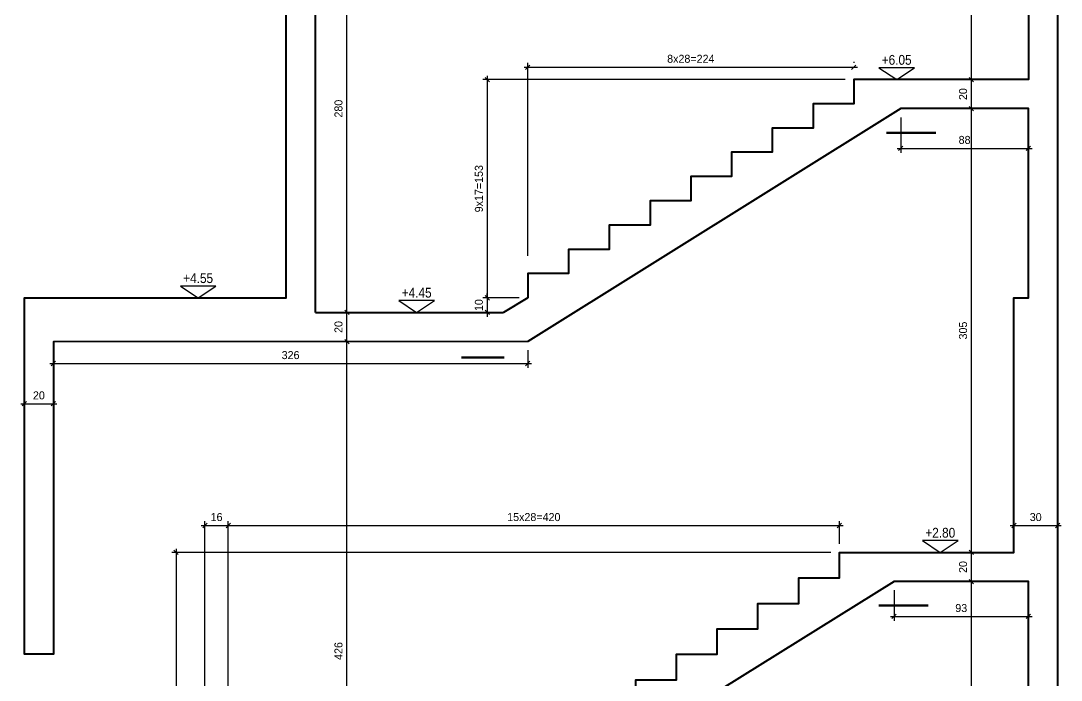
# Model space of a CAD drawing. Header units: inches. Extents: x -5298 to 11252, y 8210 to 22495.
# Drawn here: x 7326 to 8041, y 15799 to 16252 of the extents above; entities that cross this region are included whole.
import ezdxf
from ezdxf.enums import TextEntityAlignment as Align

# ---------------------------------------------------------------- set-up
doc = ezdxf.new("R2010")
doc.units = ezdxf.units.IN
doc.header["$LTSCALE"] = 11
doc.header["$MEASUREMENT"] = 0
doc.layers.get('Defpoints').update_dxf_attribs({"color": 40})
for name, color, linetype in [('dim-50-v', 2, 'Continuous'), ('otm-text', 1, 'Continuous'), ('P-lines', 3, 'Continuous')]:
    doc.layers.add(name, color=color, linetype=linetype)
doc.layers.add('W', color=1, linetype='Continuous', lineweight=50)
doc.layers.add('W-Conc', color=3, linetype='Continuous', lineweight=40)
doc.styles.add('danmm', font='danmm.shx', dxfattribs={"width": 0.9})
doc.styles.add('HEBTXT', font='hebtxt-weld.shx')
doc.styles.add('ROMANS', font='romans')
doc.dimstyles.new('25', dxfattribs={"dimtxt": 5.5, "dimasz": 3, "dimexe": 3, "dimexo": 6, "dimgap": 3, "dimtad": 1, "dimdec": 0, "dimrnd": 0.5, "dimdsep": 46, "dimtxsty": 'HEBTXT', "dimblk1": 'OBLIQUE', "dimblk2": 'OBLIQUE', "dimsah": 1, "dimcen": 1, "dimdle": 2.5, "dimclre": 9, "dimclrt": 3, "dimadec": 0, "dimazin": 0, "dimtfac": 1, "dimtdec": 0, "dimtix": 1, "dimtmove": 2, "dimatfit": 3, "dimldrblk": 'OBLIQUE', "dimfxl": 1, "dimtolj": 1, "dimarcsym": 0})

# ---------------------------------------------------------------- blocks, each defined once
blk = doc.blocks.new('_OBLIQUE')
at = {"color": 0, "linetype": 'ByBlock'}
blk.add_line((-0.5, -0.5), (0.5, 0.5), dxfattribs=at)
blk = doc.blocks.new('*D995')
at = {"layer": 'Defpoints', "color": 0, "ltscale": 5, "transparency": 16777216}
for p in [(7979, 15866.47, -0.31), (7979.14, 15866.47), (7978.36, 15455.54, -0.31)]:
    blk.add_point(p, dxfattribs=at)
at = {"layer": 'dim-50-v', "color": 0, "lineweight": -2, "ltscale": 5, "transparency": 16777216}
blk.add_line((7979.14, 15453.04), (7979.14, 15868.97), dxfattribs=at)
at = {"layer": 'dim-50-v', "color": 9, "lineweight": -2, "ltscale": 5, "transparency": 16777216}
for p, q in [((7985, 15866.47), (7982.14, 15866.47)), ((7984.36, 15455.54), (7982.14, 15455.54))]:
    blk.add_line(p, q, dxfattribs=at)
at = {"layer": 'dim-50-v', "color": 0, "lineweight": -2, "ltscale": 5, "transparency": 16777216, "xscale": 3, "yscale": 3, "zscale": 3}
for p, rotation in [((7979.14, 15866.47), 90), ((7979.14, 15455.54), 270)]:
    blk.add_blockref('_OBLIQUE', p, dxfattribs=dict(at, rotation=rotation))
at = {"layer": 'dim-50-v', "color": 3, "ltscale": 5, "transparency": 16777216, "insert": (7973.39, 15661.01), "char_height": 5.5, "attachment_point": 5, "rotation": 90, "style": 'HEBTXT'}
blk.add_mtext('\\A1;411', dxfattribs=at)
blk = doc.blocks.new('*D996')
at = {"layer": 'Defpoints', "color": 0, "ltscale": 5, "transparency": 16777216}
for p in [(7978.61, 15886.47, -0.31), (7979.14, 15886.47), (7979, 15866.47, -0.31)]:
    blk.add_point(p, dxfattribs=at)
at = {"layer": 'dim-50-v', "color": 0, "lineweight": -2, "ltscale": 5, "transparency": 16777216}
blk.add_line((7979.14, 15863.97), (7979.14, 15888.97), dxfattribs=at)
at = {"layer": 'dim-50-v', "color": 9, "lineweight": -2, "ltscale": 5, "transparency": 16777216}
for p, q in [((7984.61, 15886.47), (7982.14, 15886.47)), ((7985, 15866.47), (7982.14, 15866.47))]:
    blk.add_line(p, q, dxfattribs=at)
at = {"layer": 'dim-50-v', "color": 0, "lineweight": -2, "ltscale": 5, "transparency": 16777216, "xscale": 3, "yscale": 3, "zscale": 3}
for p, rotation in [((7979.14, 15886.47), 90), ((7979.14, 15866.47), 270)]:
    blk.add_blockref('_OBLIQUE', p, dxfattribs=dict(at, rotation=rotation))
at = {"layer": 'dim-50-v', "color": 3, "ltscale": 5, "transparency": 16777216, "insert": (7973.39, 15876.47), "char_height": 5.5, "attachment_point": 5, "rotation": 90, "style": 'HEBTXT'}
blk.add_mtext('\\A1;20', dxfattribs=at)
blk = doc.blocks.new('*D997')
at = {"layer": 'Defpoints', "color": 0, "ltscale": 5, "transparency": 16777216}
for p in [(7974.44, 16191.5, -0.31), (7979.14, 16191.5), (7978.61, 15886.47, -0.31)]:
    blk.add_point(p, dxfattribs=at)
at = {"layer": 'dim-50-v', "color": 0, "lineweight": -2, "ltscale": 5, "transparency": 16777216}
blk.add_line((7979.14, 15883.97), (7979.14, 16194), dxfattribs=at)
at = {"layer": 'dim-50-v', "color": 9, "lineweight": -2, "ltscale": 5, "transparency": 16777216}
for p, q in [((7980.44, 16191.5), (7982.14, 16191.5)), ((7984.61, 15886.47), (7982.14, 15886.47))]:
    blk.add_line(p, q, dxfattribs=at)
at = {"layer": 'dim-50-v', "color": 0, "lineweight": -2, "ltscale": 5, "transparency": 16777216, "xscale": 3, "yscale": 3, "zscale": 3}
for p, rotation in [((7979.14, 16191.5), 90), ((7979.14, 15886.47), 270)]:
    blk.add_blockref('_OBLIQUE', p, dxfattribs=dict(at, rotation=rotation))
at = {"layer": 'dim-50-v', "color": 3, "ltscale": 5, "transparency": 16777216, "insert": (7973.39, 16038.99), "char_height": 5.5, "attachment_point": 5, "rotation": 90, "style": 'HEBTXT'}
blk.add_mtext('\\A1;305', dxfattribs=at)
blk = doc.blocks.new('*D998')
at = {"layer": 'Defpoints', "color": 0, "ltscale": 5, "transparency": 16777216}
for p in [(7979.14, 16211.5), (7982.38, 16211.5, -0.31), (7974.44, 16191.5, -0.31)]:
    blk.add_point(p, dxfattribs=at)
at = {"layer": 'dim-50-v', "color": 9, "lineweight": -2, "ltscale": 5, "transparency": 16777216}
for p, q in [((7976.38, 16211.5), (7976.14, 16211.5)), ((7980.44, 16191.5), (7982.14, 16191.5))]:
    blk.add_line(p, q, dxfattribs=at)
at = {"layer": 'dim-50-v', "color": 0, "lineweight": -2, "ltscale": 5, "transparency": 16777216}
blk.add_line((7979.14, 16189), (7979.14, 16214), dxfattribs=at)
at = {"layer": 'dim-50-v', "color": 0, "lineweight": -2, "ltscale": 5, "transparency": 16777216, "xscale": 3, "yscale": 3, "zscale": 3}
for p, rotation in [((7979.14, 16211.5), 90), ((7979.14, 16191.5), 270)]:
    blk.add_blockref('_OBLIQUE', p, dxfattribs=dict(at, rotation=rotation))
at = {"layer": 'dim-50-v', "color": 3, "ltscale": 5, "transparency": 16777216, "insert": (7973.39, 16201.5), "char_height": 5.5, "attachment_point": 5, "rotation": 90, "style": 'HEBTXT'}
blk.add_mtext('\\A1;20', dxfattribs=at)
blk = doc.blocks.new('*D999')
at = {"layer": 'Defpoints', "color": 0, "ltscale": 5, "transparency": 16777216}
for p in [(7974.44, 16491.5, -0.31), (7979.14, 16491.5), (7982.38, 16211.5, -0.31)]:
    blk.add_point(p, dxfattribs=at)
at = {"layer": 'dim-50-v', "color": 0, "lineweight": -2, "ltscale": 5, "transparency": 16777216}
blk.add_line((7979.14, 16209), (7979.14, 16494), dxfattribs=at)
at = {"layer": 'dim-50-v', "color": 9, "lineweight": -2, "ltscale": 5, "transparency": 16777216}
for p, q in [((7980.44, 16491.5), (7982.14, 16491.5)), ((7976.38, 16211.5), (7976.14, 16211.5))]:
    blk.add_line(p, q, dxfattribs=at)
at = {"layer": 'dim-50-v', "color": 0, "lineweight": -2, "ltscale": 5, "transparency": 16777216, "xscale": 3, "yscale": 3, "zscale": 3}
for p, rotation in [((7979.14, 16491.5), 90), ((7979.14, 16211.5), 270)]:
    blk.add_blockref('_OBLIQUE', p, dxfattribs=dict(at, rotation=rotation))
at = {"layer": 'dim-50-v', "color": 3, "ltscale": 5, "transparency": 16777216, "insert": (7973.39, 16351.5), "char_height": 5.5, "attachment_point": 5, "rotation": 90, "style": 'HEBTXT'}
blk.add_mtext('\\A1;280', dxfattribs=at)
blk = doc.blocks.new('MF1')
blk.add_lwpolyline([(30, 20), (0, 0), (-30, 20)], close=True)
at = {"style": 'ROMANS'}
blk.add_attdef('0', text='', height=6, dxfattribs=at).set_placement((0, 25), align=Align.CENTER)
blk = doc.blocks.new('*D1006')
at = {"layer": 'Defpoints', "color": 0, "ltscale": 5, "transparency": 16777216}
for p in [(7549.97, 16031.41), (7586.43, 16031.41, -0.31), (7636.42, 15606.07, -0.31)]:
    blk.add_point(p, dxfattribs=at)
at = {"layer": 'dim-50-v', "color": 9, "lineweight": -2, "ltscale": 5, "transparency": 16777216}
for p, q in [((7580.43, 16031.41), (7546.97, 16031.41)), ((7630.42, 15606.07), (7546.97, 15606.07))]:
    blk.add_line(p, q, dxfattribs=at)
at = {"layer": 'dim-50-v', "color": 0, "lineweight": -2, "ltscale": 5, "transparency": 16777216}
blk.add_line((7549.97, 15603.57), (7549.97, 16033.91), dxfattribs=at)
at = {"layer": 'dim-50-v', "color": 0, "lineweight": -2, "ltscale": 5, "transparency": 16777216, "xscale": 3, "yscale": 3, "zscale": 3}
for p, rotation in [((7549.97, 16031.41), 90), ((7549.97, 15606.07), 270)]:
    blk.add_blockref('_OBLIQUE', p, dxfattribs=dict(at, rotation=rotation))
at = {"layer": 'dim-50-v', "color": 3, "ltscale": 5, "transparency": 16777216, "insert": (7544.22, 15818.74), "char_height": 5.5, "attachment_point": 5, "rotation": 90, "style": 'HEBTXT'}
blk.add_mtext('\\A1;426', dxfattribs=at)
blk = doc.blocks.new('*D1007')
at = {"layer": 'Defpoints', "color": 0, "ltscale": 5, "transparency": 16777216}
for p in [(7549.97, 16051.47), (7586.43, 16051.47, -0.31), (7586.43, 16031.41, -0.31)]:
    blk.add_point(p, dxfattribs=at)
at = {"layer": 'dim-50-v', "color": 9, "lineweight": -2, "ltscale": 5, "transparency": 16777216}
for p, q in [((7580.43, 16051.47), (7546.97, 16051.47)), ((7580.43, 16031.41), (7546.97, 16031.41))]:
    blk.add_line(p, q, dxfattribs=at)
at = {"layer": 'dim-50-v', "color": 0, "lineweight": -2, "ltscale": 5, "transparency": 16777216}
blk.add_line((7549.97, 16028.91), (7549.97, 16053.97), dxfattribs=at)
at = {"layer": 'dim-50-v', "color": 0, "lineweight": -2, "ltscale": 5, "transparency": 16777216, "xscale": 3, "yscale": 3, "zscale": 3}
for p, rotation in [((7549.97, 16051.47), 90), ((7549.97, 16031.41), 270)]:
    blk.add_blockref('_OBLIQUE', p, dxfattribs=dict(at, rotation=rotation))
at = {"layer": 'dim-50-v', "color": 3, "ltscale": 5, "transparency": 16777216, "insert": (7544.22, 16041.44), "char_height": 5.5, "attachment_point": 5, "rotation": 90, "style": 'HEBTXT'}
blk.add_mtext('\\A1;20', dxfattribs=at)
blk = doc.blocks.new('*D1008')
at = {"layer": 'Defpoints', "color": 0, "ltscale": 5, "transparency": 16777216}
for p in [(7549.97, 16331.54), (7563.07, 16331.54, -0.31), (7586.43, 16051.47, -0.31)]:
    blk.add_point(p, dxfattribs=at)
at = {"layer": 'dim-50-v', "color": 9, "lineweight": -2, "ltscale": 5, "transparency": 16777216}
for p, q in [((7557.07, 16331.54), (7546.97, 16331.54)), ((7580.43, 16051.47), (7546.97, 16051.47))]:
    blk.add_line(p, q, dxfattribs=at)
at = {"layer": 'dim-50-v', "color": 0, "lineweight": -2, "ltscale": 5, "transparency": 16777216}
blk.add_line((7549.97, 16048.97), (7549.97, 16334.04), dxfattribs=at)
at = {"layer": 'dim-50-v', "color": 0, "lineweight": -2, "ltscale": 5, "transparency": 16777216, "xscale": 3, "yscale": 3, "zscale": 3}
for p, rotation in [((7549.97, 16331.54), 90), ((7549.97, 16051.47), 270)]:
    blk.add_blockref('_OBLIQUE', p, dxfattribs=dict(at, rotation=rotation))
at = {"layer": 'dim-50-v', "color": 3, "ltscale": 5, "transparency": 16777216, "insert": (7544.22, 16191.51), "char_height": 5.5, "attachment_point": 5, "rotation": 90, "style": 'HEBTXT'}
blk.add_mtext('\\A1;280', dxfattribs=at)
blk = doc.blocks.new('*D961')
at = {"layer": 'Defpoints', "color": 0, "ltscale": 5, "transparency": 16777216}
for p in [(7468.42, 15905.01), (7468.42, 15680.38, -0.31), (7452.42, 15596.47, -0.31)]:
    blk.add_point(p, dxfattribs=at)
at = {"layer": 'dim-50-v', "color": 9, "lineweight": -2, "ltscale": 5, "transparency": 16777216}
for p, q in [((7452.42, 15602.47), (7452.42, 15908.01)), ((7468.42, 15686.38), (7468.42, 15908.01))]:
    blk.add_line(p, q, dxfattribs=at)
at = {"layer": 'dim-50-v', "color": 0, "lineweight": -2, "ltscale": 5, "transparency": 16777216}
blk.add_line((7449.92, 15905.01), (7470.92, 15905.01), dxfattribs=at)
at = {"layer": 'dim-50-v', "color": 0, "lineweight": -2, "ltscale": 5, "transparency": 16777216, "xscale": 3, "yscale": 3, "zscale": 3, "rotation": 180}
blk.add_blockref('_OBLIQUE', (7452.42, 15905.01), dxfattribs=at)
at = {"layer": 'dim-50-v', "color": 0, "lineweight": -2, "ltscale": 5, "transparency": 16777216, "xscale": 3, "yscale": 3, "zscale": 3}
blk.add_blockref('_OBLIQUE', (7468.42, 15905.01), dxfattribs=at)
at = {"layer": 'dim-50-v', "color": 3, "ltscale": 5, "transparency": 16777216, "insert": (7460.42, 15910.76), "char_height": 5.5, "attachment_point": 5, "style": 'HEBTXT'}
blk.add_mtext('\\A1;16', dxfattribs=at)
blk = doc.blocks.new('*D962')
at = {"layer": 'Defpoints', "color": 0, "ltscale": 5, "transparency": 16777216}
for p in [(7888.43, 15905.01), (7888.43, 15886.47, -0.31), (7468.42, 15623.97, -0.31)]:
    blk.add_point(p, dxfattribs=at)
at = {"layer": 'dim-50-v', "color": 9, "lineweight": -2, "ltscale": 5, "transparency": 16777216}
for p, q in [((7468.42, 15629.97), (7468.42, 15908.01)), ((7888.43, 15892.47), (7888.43, 15908.01))]:
    blk.add_line(p, q, dxfattribs=at)
at = {"layer": 'dim-50-v', "color": 0, "lineweight": -2, "ltscale": 5, "transparency": 16777216}
blk.add_line((7465.92, 15905.01), (7890.93, 15905.01), dxfattribs=at)
at = {"layer": 'dim-50-v', "color": 0, "lineweight": -2, "ltscale": 5, "transparency": 16777216, "xscale": 3, "yscale": 3, "zscale": 3, "rotation": 180}
blk.add_blockref('_OBLIQUE', (7468.42, 15905.01), dxfattribs=at)
at = {"layer": 'dim-50-v', "color": 0, "lineweight": -2, "ltscale": 5, "transparency": 16777216, "xscale": 3, "yscale": 3, "zscale": 3}
blk.add_blockref('_OBLIQUE', (7888.43, 15905.01), dxfattribs=at)
at = {"layer": 'dim-50-v', "color": 3, "ltscale": 5, "transparency": 16777216, "insert": (7678.42, 15910.76), "char_height": 5.5, "attachment_point": 5, "style": 'HEBTXT'}
blk.add_mtext('\\A1;15x28=420', dxfattribs=at)
blk = doc.blocks.new('*D963')
at = {"layer": 'Defpoints', "color": 0, "ltscale": 5, "transparency": 16777216}
for p in [(8038.31, 15905.01), (8038.31, 15905.01), (8008.29, 15886.47, -0.31)]:
    blk.add_point(p, dxfattribs=at)
at = {"layer": 'dim-50-v', "color": 9, "lineweight": -2, "ltscale": 5, "transparency": 16777216}
for p, q in [((8008.29, 15892.47), (8008.29, 15908.01)), ((8038.31, 15911.01), (8038.31, 15908.01))]:
    blk.add_line(p, q, dxfattribs=at)
at = {"layer": 'dim-50-v', "color": 0, "lineweight": -2, "ltscale": 5, "transparency": 16777216}
blk.add_line((8005.79, 15905.01), (8040.81, 15905.01), dxfattribs=at)
at = {"layer": 'dim-50-v', "color": 0, "lineweight": -2, "ltscale": 5, "transparency": 16777216, "xscale": 3, "yscale": 3, "zscale": 3, "rotation": 180}
blk.add_blockref('_OBLIQUE', (8008.29, 15905.01), dxfattribs=at)
at = {"layer": 'dim-50-v', "color": 0, "lineweight": -2, "ltscale": 5, "transparency": 16777216, "xscale": 3, "yscale": 3, "zscale": 3}
blk.add_blockref('_OBLIQUE', (8038.31, 15905.01), dxfattribs=at)
at = {"layer": 'dim-50-v', "color": 3, "ltscale": 5, "transparency": 16777216, "insert": (8023.3, 15910.76), "char_height": 5.5, "attachment_point": 5, "style": 'HEBTXT'}
blk.add_mtext('\\A1;30', dxfattribs=at)
blk = doc.blocks.new('*D964')
at = {"layer": 'Defpoints', "color": 0, "ltscale": 5, "transparency": 16777216}
for p in [(7898.3, 16220), (7898.3, 16217.6, -0.31), (7674.3, 16084.24, -0.31)]:
    blk.add_point(p, dxfattribs=at)
at = {"layer": 'dim-50-v', "color": 9, "lineweight": -2, "ltscale": 5, "transparency": 16777216}
for p, q in [((7674.3, 16090.24), (7674.3, 16223)), ((7898.3, 16223.6), (7898.3, 16223))]:
    blk.add_line(p, q, dxfattribs=at)
at = {"layer": 'dim-50-v', "color": 0, "lineweight": -2, "ltscale": 5, "transparency": 16777216}
blk.add_line((7671.8, 16220), (7900.8, 16220), dxfattribs=at)
at = {"layer": 'dim-50-v', "color": 0, "lineweight": -2, "ltscale": 5, "transparency": 16777216, "xscale": 3, "yscale": 3, "zscale": 3, "rotation": 180}
blk.add_blockref('_OBLIQUE', (7674.3, 16220), dxfattribs=at)
at = {"layer": 'dim-50-v', "color": 0, "lineweight": -2, "ltscale": 5, "transparency": 16777216, "xscale": 3, "yscale": 3, "zscale": 3}
blk.add_blockref('_OBLIQUE', (7898.3, 16220), dxfattribs=at)
at = {"layer": 'dim-50-v', "color": 3, "ltscale": 5, "transparency": 16777216, "insert": (7786.3, 16225.75), "char_height": 5.5, "attachment_point": 5, "style": 'HEBTXT'}
blk.add_mtext('\\A1;8x28=224', dxfattribs=at)
blk = doc.blocks.new('*D969')
at = {"layer": 'Defpoints', "color": 0, "ltscale": 5, "transparency": 16777216}
for p in [(7888.43, 15886.47, -0.31), (7432.64, 15623.97), (7496.42, 15623.97, -0.31)]:
    blk.add_point(p, dxfattribs=at)
at = {"layer": 'dim-50-v', "color": 9, "lineweight": -2, "ltscale": 5, "transparency": 16777216}
for p, q in [((7882.43, 15886.47), (7429.64, 15886.47)), ((7490.42, 15623.97), (7429.64, 15623.97))]:
    blk.add_line(p, q, dxfattribs=at)
at = {"layer": 'dim-50-v', "color": 0, "lineweight": -2, "ltscale": 5, "transparency": 16777216}
blk.add_line((7432.64, 15888.97), (7432.64, 15621.47), dxfattribs=at)
at = {"layer": 'dim-50-v', "color": 0, "lineweight": -2, "ltscale": 5, "transparency": 16777216, "xscale": 3, "yscale": 3, "zscale": 3}
for p, rotation in [((7432.64, 15886.47), 90), ((7432.64, 15623.97), 270)]:
    blk.add_blockref('_OBLIQUE', p, dxfattribs=dict(at, rotation=rotation))
at = {"layer": 'dim-50-v', "color": 3, "ltscale": 5, "transparency": 16777216, "insert": (7426.89, 15755.22), "char_height": 5.5, "attachment_point": 5, "rotation": 90, "style": 'HEBTXT'}
blk.add_mtext('\\A1;15x18=270', dxfattribs=at)
blk = doc.blocks.new('*D1016')
at = {"layer": 'Defpoints', "color": 0, "ltscale": 5, "transparency": 16777216}
for p in [(7898.3, 16211.5, -0.31), (7646.43, 16061.47), (7674.3, 16061.47, -0.31)]:
    blk.add_point(p, dxfattribs=at)
at = {"layer": 'dim-50-v', "color": 9, "lineweight": -2, "ltscale": 5, "transparency": 16777216}
for p, q in [((7892.3, 16211.5), (7643.43, 16211.5)), ((7668.3, 16061.47), (7643.43, 16061.47))]:
    blk.add_line(p, q, dxfattribs=at)
at = {"layer": 'dim-50-v', "color": 0, "lineweight": -2, "ltscale": 5, "transparency": 16777216}
blk.add_line((7646.43, 16214), (7646.43, 16058.97), dxfattribs=at)
at = {"layer": 'dim-50-v', "color": 0, "lineweight": -2, "ltscale": 5, "transparency": 16777216, "xscale": 3, "yscale": 3, "zscale": 3}
for p, rotation in [((7646.43, 16211.5), 90), ((7646.43, 16061.47), 270)]:
    blk.add_blockref('_OBLIQUE', p, dxfattribs=dict(at, rotation=rotation))
at = {"layer": 'dim-50-v', "color": 3, "ltscale": 5, "transparency": 16777216, "insert": (7640.68, 16136.49), "char_height": 5.5, "width": 43.0257, "attachment_point": 5, "rotation": 90, "style": 'HEBTXT'}
blk.add_mtext('\\A1;9x17=153', dxfattribs=at)
blk = doc.blocks.new('*D1017')
at = {"layer": 'Defpoints', "color": 0, "ltscale": 5, "transparency": 16777216}
for p in [(7674.3, 16061.47, -0.31), (7646.43, 16051.47), (7657.5, 16051.47, -0.31)]:
    blk.add_point(p, dxfattribs=at)
at = {"layer": 'dim-50-v', "color": 0, "lineweight": -2, "ltscale": 5, "transparency": 16777216}
for p, q in [((7646.43, 16061.47), (7646.43, 16064.47)), ((7646.43, 16061.47), (7646.43, 16051.47)), ((7646.43, 16051.47), (7646.43, 16048.47))]:
    blk.add_line(p, q, dxfattribs=at)
at = {"layer": 'dim-50-v', "color": 9, "lineweight": -2, "ltscale": 5, "transparency": 16777216}
for p, q in [((7668.3, 16061.47), (7643.43, 16061.47)), ((7651.5, 16051.47), (7643.43, 16051.47))]:
    blk.add_line(p, q, dxfattribs=at)
at = {"layer": 'dim-50-v', "color": 0, "lineweight": -2, "ltscale": 5, "transparency": 16777216, "xscale": 3, "yscale": 3, "zscale": 3}
for p, rotation in [((7646.43, 16061.47), 270), ((7646.43, 16051.47), 90)]:
    blk.add_blockref('_OBLIQUE', p, dxfattribs=dict(at, rotation=rotation))
at = {"layer": 'dim-50-v', "color": 3, "ltscale": 5, "transparency": 16777216, "insert": (7640.68, 16056.47), "char_height": 5.5, "attachment_point": 5, "rotation": 90, "style": 'HEBTXT'}
blk.add_mtext('\\A1;10', dxfattribs=at)
blk = doc.blocks.new('*D982')
at = {"layer": 'Defpoints', "color": 0, "ltscale": 5, "transparency": 16777216}
for p in [(7328.41, 15997.95, 0.01), (7348.27, 15997.95, 0.01), (7348.27, 15988.65)]:
    blk.add_point(p, dxfattribs=at)
at = {"layer": 'dim-50-v', "color": 0, "lineweight": -2, "ltscale": 5, "transparency": 16777216}
blk.add_line((7325.91, 15988.65), (7350.77, 15988.65), dxfattribs=at)
at = {"layer": 'dim-50-v', "color": 9, "lineweight": -2, "ltscale": 5, "transparency": 16777216}
for p, q in [((7328.41, 15991.95), (7328.41, 15985.65)), ((7348.27, 15991.95), (7348.27, 15985.65))]:
    blk.add_line(p, q, dxfattribs=at)
at = {"layer": 'dim-50-v', "color": 0, "lineweight": -2, "ltscale": 5, "transparency": 16777216, "xscale": 3, "yscale": 3, "zscale": 3, "rotation": 180}
blk.add_blockref('_OBLIQUE', (7328.41, 15988.65), dxfattribs=at)
at = {"layer": 'dim-50-v', "color": 0, "lineweight": -2, "ltscale": 5, "transparency": 16777216, "xscale": 3, "yscale": 3, "zscale": 3}
blk.add_blockref('_OBLIQUE', (7348.27, 15988.65), dxfattribs=at)
at = {"layer": 'dim-50-v', "color": 3, "ltscale": 5, "transparency": 16777216, "insert": (7338.34, 15994.4), "char_height": 5.5, "attachment_point": 5, "style": 'HEBTXT'}
blk.add_mtext('\\A1;20', dxfattribs=at)
blk = doc.blocks.new('*D983')
at = {"layer": 'Defpoints', "color": 0, "ltscale": 5, "transparency": 16777216}
for p in [(7930.58, 16191.5, 0.01), (8018.3, 16191.5, 0.01), (8018.3, 16164.23)]:
    blk.add_point(p, dxfattribs=at)
at = {"layer": 'dim-50-v', "color": 9, "lineweight": -2, "ltscale": 5, "transparency": 16777216}
for p, q in [((7930.58, 16185.5), (7930.58, 16161.23)), ((8018.3, 16185.5), (8018.3, 16161.23))]:
    blk.add_line(p, q, dxfattribs=at)
at = {"layer": 'dim-50-v', "color": 0, "lineweight": -2, "ltscale": 5, "transparency": 16777216}
blk.add_line((7928.08, 16164.23), (8020.8, 16164.23), dxfattribs=at)
at = {"layer": 'dim-50-v', "color": 0, "lineweight": -2, "ltscale": 5, "transparency": 16777216, "xscale": 3, "yscale": 3, "zscale": 3, "rotation": 180}
blk.add_blockref('_OBLIQUE', (7930.58, 16164.23), dxfattribs=at)
at = {"layer": 'dim-50-v', "color": 0, "lineweight": -2, "ltscale": 5, "transparency": 16777216, "xscale": 3, "yscale": 3, "zscale": 3}
blk.add_blockref('_OBLIQUE', (8018.3, 16164.23), dxfattribs=at)
at = {"layer": 'dim-50-v', "color": 3, "ltscale": 5, "transparency": 16777216, "insert": (7974.44, 16169.98), "char_height": 5.5, "attachment_point": 5, "style": 'HEBTXT'}
blk.add_mtext('\\A1;88', dxfattribs=at)
blk = doc.blocks.new('*D984')
at = {"layer": 'Defpoints', "color": 0, "linetype": 'Continuous', "transparency": 16777216}
for p in [(7674.3, 16031.47, 0.01), (7674.3, 16016.34), (7348.27, 15997.95, 0.01)]:
    blk.add_point(p, dxfattribs=at)
at = {"layer": 'dim-50-v', "color": 9, "linetype": 'Continuous', "lineweight": -2, "transparency": 16777216}
for p, q in [((7674.3, 16025.47), (7674.3, 16013.34)), ((7348.27, 16003.95), (7348.27, 16019.34))]:
    blk.add_line(p, q, dxfattribs=at)
at = {"layer": 'dim-50-v', "color": 0, "linetype": 'Continuous', "lineweight": -2, "transparency": 16777216}
blk.add_line((7345.77, 16016.34), (7676.8, 16016.34), dxfattribs=at)
at = {"layer": 'dim-50-v', "color": 0, "linetype": 'Continuous', "lineweight": -2, "transparency": 16777216, "xscale": 3, "yscale": 3, "zscale": 3, "rotation": 180}
blk.add_blockref('_OBLIQUE', (7348.27, 16016.34), dxfattribs=at)
at = {"layer": 'dim-50-v', "color": 0, "linetype": 'Continuous', "lineweight": -2, "transparency": 16777216, "xscale": 3, "yscale": 3, "zscale": 3}
blk.add_blockref('_OBLIQUE', (7674.3, 16016.34), dxfattribs=at)
at = {"layer": 'dim-50-v', "color": 3, "linetype": 'Continuous', "transparency": 16777216, "insert": (7511.28, 16022.09), "char_height": 5.5, "attachment_point": 5, "style": 'HEBTXT'}
blk.add_mtext('\\A1;326', dxfattribs=at)
blk = doc.blocks.new('*D985')
at = {"layer": 'Defpoints', "color": 0, "ltscale": 5, "transparency": 16777216}
for p in [(7925.97, 15866.47, 0.01), (8018.32, 15866.47, 0.01), (8018.32, 15842.47)]:
    blk.add_point(p, dxfattribs=at)
at = {"layer": 'dim-50-v', "color": 9, "lineweight": -2, "ltscale": 5, "transparency": 16777216}
for p, q in [((7925.97, 15860.47), (7925.97, 15839.47)), ((8018.32, 15860.47), (8018.32, 15839.47))]:
    blk.add_line(p, q, dxfattribs=at)
at = {"layer": 'dim-50-v', "color": 0, "lineweight": -2, "ltscale": 5, "transparency": 16777216}
blk.add_line((7923.47, 15842.47), (8020.82, 15842.47), dxfattribs=at)
at = {"layer": 'dim-50-v', "color": 0, "lineweight": -2, "ltscale": 5, "transparency": 16777216, "xscale": 3, "yscale": 3, "zscale": 3, "rotation": 180}
blk.add_blockref('_OBLIQUE', (7925.97, 15842.47), dxfattribs=at)
at = {"layer": 'dim-50-v', "color": 0, "lineweight": -2, "ltscale": 5, "transparency": 16777216, "xscale": 3, "yscale": 3, "zscale": 3}
blk.add_blockref('_OBLIQUE', (8018.32, 15842.47), dxfattribs=at)
at = {"layer": 'dim-50-v', "color": 3, "ltscale": 5, "transparency": 16777216, "insert": (7972.14, 15848.22), "char_height": 5.5, "attachment_point": 5, "style": 'HEBTXT'}
blk.add_mtext('\\A1;93', dxfattribs=at)

msp = doc.modelspace()

# ---------------------------------------------------------------- linework, layer by layer
at = {"layer": 'W', "ltscale": 5}
for points, elevation in [([(7954.67, 16174.99), (7920.78, 16174.99)], -0.32), ([(7628.78, 16020.41), (7658.11, 16020.41)], 0.08), ([(7949.39, 15849.96), (7915.5, 15849.96)], -0.18)]:
    msp.add_lwpolyline(points, dxfattribs=dict(at, elevation=elevation))
at = {"layer": 'W-Conc', "ltscale": 5, "elevation": -0.3}
for points in [[(7748.43, 15781.47), (7748.43, 15798.97), (7776.43, 15798.97), (7776.43, 15816.47), (7804.43, 15816.47), (7804.43, 15833.97), (7832.43, 15833.97), (7832.43, 15851.47), (7832.43, 15851.47), (7860.43, 15851.47), (7860.43, 15868.97), (7888.43, 15868.97), (7888.43, 15886.47), (8008.29, 15886.47), (8008.29, 16061.47), (8018.3, 16061.47), (8018.3, 16191.5), (7930.58, 16191.5), (7674.3, 16031.47), (7348.27, 16031.26), (7348.27, 15816.47), (7328.41, 15816.47), (7328.41, 16061.47), (7508.3, 16061.47), (7508.29, 16560.98)], [(8038.31, 16560.98), (8038.32, 15090.97)], [(7528.3, 16051.47), (7528.47, 16331.56), (7674.3, 16331.47), (7930.58, 16491.5), (8018.3, 16491.5), (8018.3, 16211.5), (7898.3, 16211.5), (7898.3, 16194.83), (7870.3, 16194.83), (7870.3, 16178.16), (7842.3, 16178.16), (7842.3, 16161.49), (7814.3, 16161.49), (7814.3, 16144.82), (7786.3, 16144.82), (7786.3, 16128.15), (7758.3, 16128.15), (7758.3, 16111.48), (7730.3, 16111.48), (7730.3, 16094.81), (7702.3, 16094.81), (7702.3, 16078.14), (7674.3, 16078.14), (7674.3, 16061.47)], [(7674.3, 16061.47), (7657.5, 16051.47)], [(7528.3, 16051.47), (7657.5, 16051.47)], [(8018.32, 15455.54), (8018.32, 15866.47), (7925.97, 15866.47), (7492.41, 15596.47)]]:
    msp.add_lwpolyline(points, dxfattribs=at)

# ---------------------------------------------------------------- block references
at = {"layer": 'P-lines', "color": 3}
ref = msp.add_blockref('MF1', (7927.76, 16211.5, -0.3), dxfattribs=dict(at, xscale=-0.4065600000089035, yscale=0.4065600000089035, zscale=0.4065600000089035))
ref.add_attrib('-3.25', '+6.05', dxfattribs={"layer": 'otm-text', "height": 6.75, "style": 'danmm', "width": 0.9}).set_placement((7927.76, 16221.67, -0.3), align=Align.CENTER)
ref = msp.add_blockref('MF1', (7447.77, 16061.47, -0.3), dxfattribs=dict(at, xscale=-0.4065600000089035, yscale=0.4065600000089035, zscale=0.4065600000089035))
ref.add_attrib('-3.25', '+4.55', dxfattribs={"layer": 'otm-text', "height": 6.75, "style": 'danmm', "width": 0.9}).set_placement((7447.77, 16071.64, -0.3), align=Align.CENTER)
ref = msp.add_blockref('MF1', (7597.9, 16051.47, -0.3), dxfattribs=dict(at, xscale=-0.4065600000089035, yscale=0.4065600000089035, zscale=0.4065600000089035))
ref.add_attrib('-3.25', '+4.45', dxfattribs={"layer": 'otm-text', "height": 6.75, "style": 'danmm', "width": 0.9}).set_placement((7597.9, 16061.64, -0.3), align=Align.CENTER)
ref = msp.add_blockref('MF1', (7957.72, 15886.47, -0.3), dxfattribs=dict(at, xscale=-0.4065600000089035, yscale=0.4065600000089035, zscale=0.4065600000089035))
ref.add_attrib('-3.25', '+2.80', dxfattribs={"layer": 'otm-text', "height": 6.75, "style": 'danmm', "width": 0.9}).set_placement((7957.72, 15896.64, -0.3), align=Align.CENTER)

# ---------------------------------------------------------------- dimensions: what is measured, and where the dimension line sits
at = {"layer": 'dim-50-v', "ltscale": 5}
for base, p1, p2, picture, middle in [((7979.14, 16491.5, 0.01), (7982.38, 16211.5, -0.3), (7974.44, 16491.5, -0.3), '*D999', (7973.39, 16351.5, 0.01)), ((7549.97, 16331.54, 0.01), (7586.43, 16051.47, -0.3), (7563.07, 16331.54, -0.3), '*D1008', (7544.22, 16191.51, 0.01)), ((7979.14, 16211.5, 0.01), (7974.44, 16191.5, -0.3), (7982.38, 16211.5, -0.3), '*D998', (7973.39, 16201.5, 0.01)), ((7979.14, 16191.5, 0.01), (7978.61, 15886.47, -0.3), (7974.44, 16191.5, -0.3), '*D997', (7973.39, 16038.99, 0.01)), ((7646.43, 16051.47, 0.01), (7674.3, 16061.47, -0.3), (7657.5, 16051.47, -0.3), '*D1017', (7640.68, 16056.47, 0.01)), ((7549.97, 16051.47, 0.01), (7586.43, 16031.41, -0.3), (7586.43, 16051.47, -0.3), '*D1007', (7544.22, 16041.44, 0.01)), ((7549.97, 16031.41, 0.01), (7636.42, 15606.07, -0.3), (7586.43, 16031.41, -0.3), '*D1006', (7544.22, 15818.74, 0.01)), ((7979.14, 15886.47, 0.01), (7979, 15866.47, -0.3), (7978.61, 15886.47, -0.3), '*D996', (7973.39, 15876.47, 0.01)), ((7979.14, 15866.47, 0.01), (7978.36, 15455.54, -0.3), (7979, 15866.47, -0.3), '*D995', (7973.39, 15661.01, 0.01))]:
    dim = msp.add_linear_dim(base=base, p1=p1, p2=p2, angle=90, dimstyle='25', dxfattribs=at)
    dim.commit()
    dim.dimension.update_dxf_attribs({"geometry": picture, "text_midpoint": middle})
for base, p1, p2, text, picture, middle in [((7898.3, 16220, 0.01), (7674.3, 16084.24, -0.3), (7898.3, 16217.6, -0.3), '8x28=224', '*D964', (7786.3, 16225.75, 0.01)), ((7888.43, 15905.01, 0.01), (7468.42, 15623.97, -0.3), (7888.43, 15886.47, -0.3), '15x28=420', '*D962', (7678.42, 15910.76, 0.01))]:
    dim = msp.add_linear_dim(base=base, p1=p1, p2=p2, text=text, dimstyle='25', dxfattribs=at)
    dim.commit()
    dim.dimension.update_dxf_attribs({"geometry": picture, "text_midpoint": middle})
for base, p1, p2, text, picture, middle in [((7646.43, 16061.47, 0.01), (7898.3, 16211.5, -0.3), (7674.3, 16061.47, -0.3), '9x17=153', '*D1016', (7640.68, 16136.49, 0.01)), ((7432.64, 15623.97, 0.01), (7888.43, 15886.47, -0.3), (7496.42, 15623.97, -0.3), '15x18=270', '*D969', (7426.89, 15755.22, 0.01))]:
    dim = msp.add_linear_dim(base=base, p1=p1, p2=p2, angle=90, text=text, dimstyle='25', dxfattribs=at)
    dim.commit()
    dim.dimension.update_dxf_attribs({"geometry": picture, "text_midpoint": middle})
for base, p1, p2, picture, middle in [((8018.3, 16164.23, -0.31), (7930.58, 16191.5, -0.3), (8018.3, 16191.5, -0.3), '*D983', (7974.44, 16169.98, -0.31)), ((7348.27, 15988.65, -0.31), (7328.41, 15997.95, -0.3), (7348.27, 15997.95, -0.3), '*D982', (7338.34, 15994.4, -0.31)), ((7468.42, 15905.01, 0.01), (7452.42, 15596.47, -0.3), (7468.42, 15680.38, -0.3), '*D961', (7460.42, 15910.76, 0.01)), ((8038.31, 15905.01, 0.01), (8008.29, 15886.47, -0.3), (8038.31, 15905.01, 0.01), '*D963', (8023.3, 15910.76, 0.01)), ((8018.32, 15842.47, -0.31), (7925.97, 15866.47, -0.3), (8018.32, 15866.47, -0.3), '*D985', (7972.14, 15848.22, -0.31))]:
    dim = msp.add_linear_dim(base=base, p1=p1, p2=p2, dimstyle='25', dxfattribs=at)
    dim.commit()
    dim.dimension.update_dxf_attribs({"geometry": picture, "text_midpoint": middle})
at = {"layer": 'dim-50-v', "linetype": 'Continuous'}
dim = msp.add_linear_dim(base=(7674.3, 16016.34, -0.31), p1=(7348.27, 15997.95, -0.3), p2=(7674.3, 16031.47, -0.3), dimstyle='25', dxfattribs=at)
dim.commit()
dim.dimension.update_dxf_attribs({"geometry": '*D984', "text_midpoint": (7511.28, 16022.09, -0.31)})

doc.saveas('drawing.dxf')
